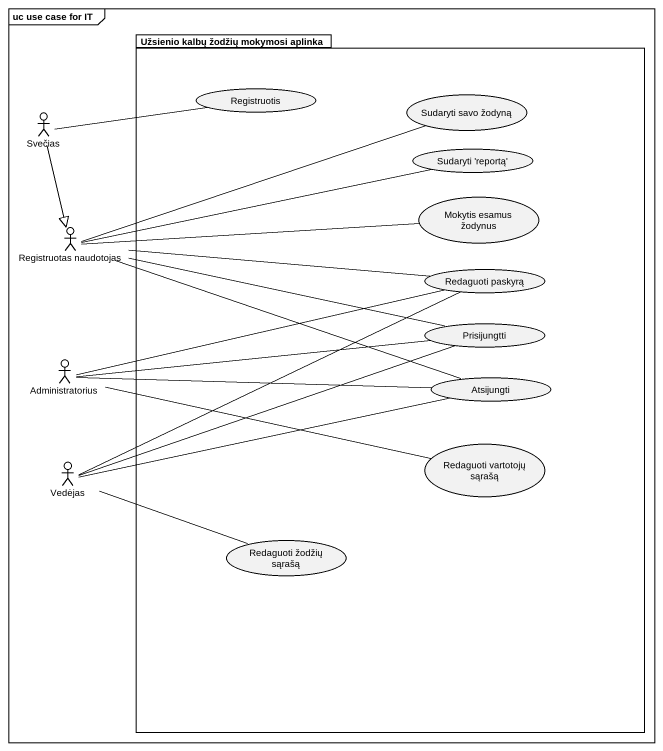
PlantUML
@startuml
mainframe uc use case for IT
package "Užsienio kalbų žodžių mokymosi aplinka" as Užsienio_kalbų_žodžių {
  usecase Registruotis
  usecase "Sudaryti savo žodyną" as Sudaryti_savo_žodyną
  usecase "Sudaryti 'reportą'" as Sudaryti_reportą
  usecase "Mokytis esamus žodynus" as Mokytis_esamus_žodynus
  usecase "Redaguoti paskyrą" as Redaguoti_paskyrą
  usecase Prisijungtti
  usecase Atsijungti
  usecase "Redaguoti vartotojų sąrašą" as Redaguoti_vartotojų_sąrašą
  usecase "Redaguoti žodžių sąrašą" as Redaguoti_žodžių_sąrašą
}
actor Svečias
actor "Registruotas naudotojas" as Registruotas_naudotojas
actor Administratorius
actor Vedėjas
Svečias -right- Registruotis
Svečias --|> Registruotas_naudotojas
Registruotas_naudotojas -right- Sudaryti_savo_žodyną
Registruotas_naudotojas -right- Sudaryti_reportą
Registruotas_naudotojas -right- Mokytis_esamus_žodynus
Registruotas_naudotojas -right- Redaguoti_paskyrą
Registruotas_naudotojas -right- Prisijungtti
Registruotas_naudotojas -right- Atsijungti
Administratorius -right- Redaguoti_paskyrą
Administratorius -right- Prisijungtti
Administratorius -right- Atsijungti
Administratorius -right- Redaguoti_vartotojų_sąrašą
Vedėjas -right- Redaguoti_paskyrą
Vedėjas -right- Prisijungtti
Vedėjas -right- Atsijungti
Vedėjas -right- Redaguoti_žodžių_sąrašą
@enduml
